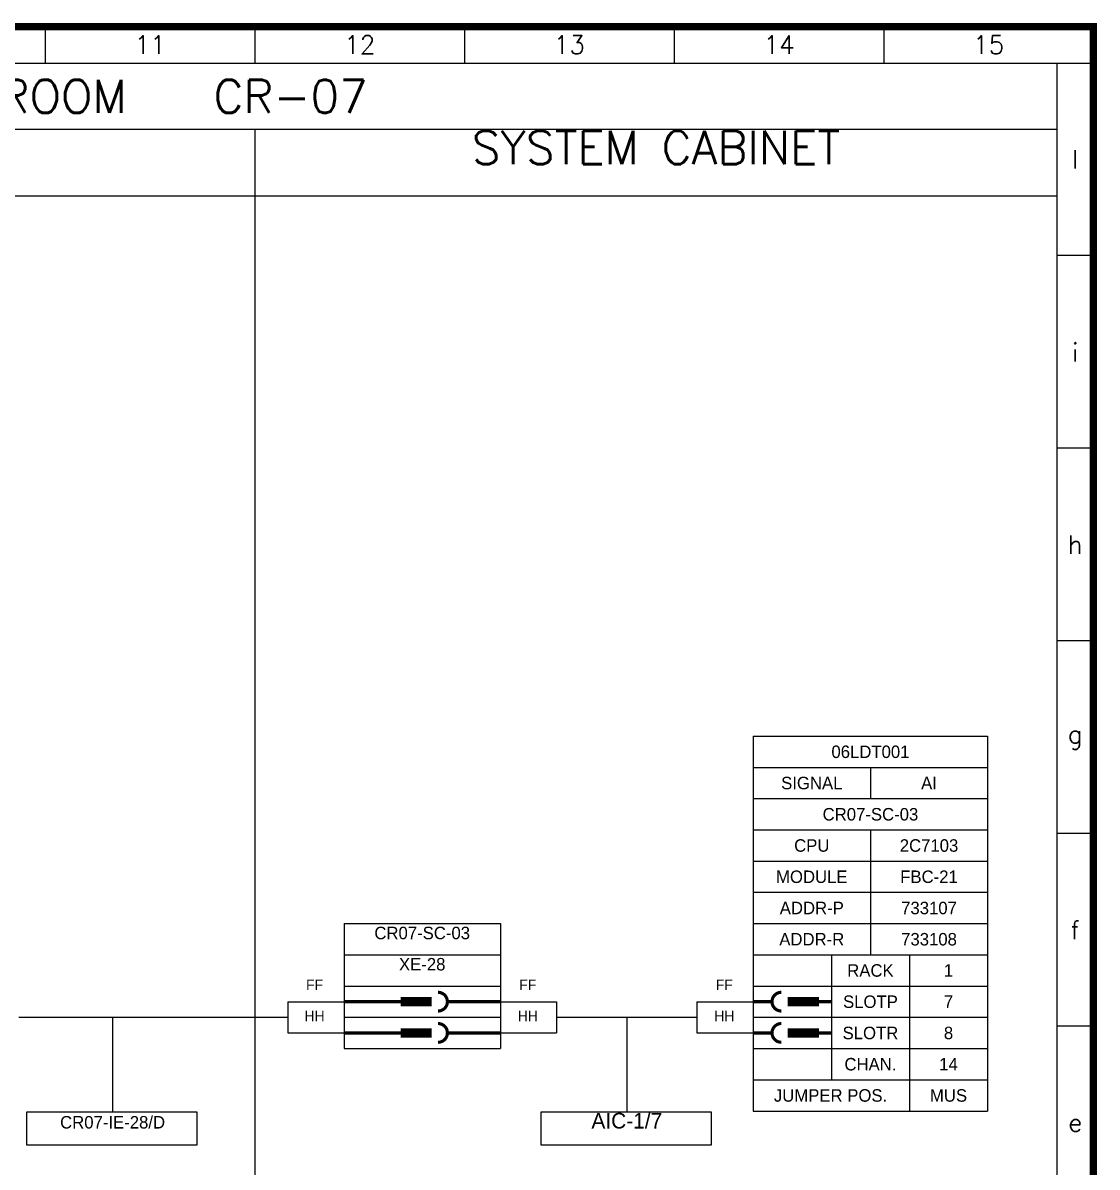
# Model space of a CAD drawing. Extents: x -4 to 378, y 0 to 264.
# Drawn here: x 248.9 to 377.8, y 126.2 to 263.6 of the extents above; entities that cross this region are included whole.
import ezdxf
from ezdxf.enums import TextEntityAlignment as Align

# ---------------------------------------------------------------- set-up
doc = ezdxf.new("R2010")
doc.units = 0
doc.header["$LTSCALE"] = 5
doc.header["$MEASUREMENT"] = 0
doc.linetypes.add('CONTINUA', pattern=[0])
doc.layers.get('0').update_dxf_attribs({"linetype": 'CONTINUA'})
doc.styles.add('DESCRIZ', font='SIMPLEX')
doc.styles.add('FOXS', font='FOXS')
doc.styles.add('SIMPLEX', font='simplex.shx')

# ---------------------------------------------------------------- blocks, each defined once
blk = doc.blocks.new('CART_OR')
at = {"const_width": 0.879}
blk.add_lwpolyline([(0, 263.13), (377.41, 263.13), (377.41, 0), (0, 0)], close=True, dxfattribs=at)
at = {"style": 'DESCRIZ'}
blk.add_attdef('PLOT_PAREMETERS', text='', height=1.76, rotation=90, dxfattribs=at).set_placement((-2.95, 50.73), align=Align.MIDDLE)
for tag, height, p in [('REV4', 1.76, (4.2, 25.57)), ('XX/XX/94', 1.76, (16.47, 25.57)), ('REV3', 1.76, (4.2, 21.43)), ('XX/XX/94', 1.76, (16.47, 21.43)), ('SCALE', 1.76, (339.86, 20.71)), ('FOGLIO', 1.76, (362.89, 20.76)), ('REV2', 1.76, (4.2, 17.28)), ('XX/XX/94', 1.76, (16.47, 17.28)), ('REV1', 1.76, (4.2, 13.14)), ('XX/XX/94', 1.76, (16.47, 13.14)), ('HEADER_LINE_3', 2.19, (228.5, 11.83)), ('REV0', 1.76, (4.2, 8.99)), ('XX/XX/94', 1.76, (16.47, 8.99)), ('HEADER_LINE_4', 2.19, (228.5, 7.59))]:
    blk.add_attdef(tag, text='', height=height, dxfattribs=at).set_placement(p, align=Align.MIDDLE)
for tag, p in [('DESCRIPTION', (27.33, 24.69)), ('DESCRIPTION', (27.33, 20.54)), ('DESCRIPTION', (27.33, 16.4)), ('DOCUMENT', (349.33, 15.81)), ('DESCRIPTION', (27.33, 12.25)), ('CUSTOMER_ORDER', (349.33, 11.08)), ('DESCRIPTION', (27.33, 8.11)), ('CUSTOMER_REF', (349.33, 6.34))]:
    blk.add_attdef(tag, p, '', height=1.76, dxfattribs=at)
at = {"style": 'FOXS', "width": 0.9}
for tag, p in [('DISEGNATO4', (129.98, 25.47)), ('CONTROLLATO4', (145.07, 25.47)), ('APPROVATO4', (160.16, 25.47)), ('DISEGNATO3', (129.98, 21.33)), ('CONTROLLATO3', (145.07, 21.33)), ('APPROVATO3', (160.16, 21.33)), ('DISEGNATO2', (129.98, 17.18)), ('CONTROLLATO2', (145.07, 17.18)), ('APPROVATO2', (160.16, 17.18)), ('DISEGNATO1', (129.98, 13.03)), ('CONTROLLATO1', (145.07, 13.03)), ('APPROVATO1', (160.16, 13.03)), ('DISEGNATO0', (129.98, 8.88)), ('CONTROLLATO0', (145.07, 8.88)), ('APPROVATO0', (160.16, 8.88))]:
    blk.add_attdef(tag, text='', height=2.19, dxfattribs=at).set_placement(p, align=Align.MIDDLE)
at = {"color": 1, "style": 'DESCRIZ'}
for tag, p in [('CONTRACTOR', (228.5, 24.4)), ('HEADER_LINE_1', (228.5, 20.7)), ('HEADER_LINE_2', (228.5, 17.01))]:
    blk.add_attdef(tag, text='', height=1.9, dxfattribs=at).set_placement(p, align=Align.MIDDLE)
at = {"style": 'DESCRIZ'}
blk.add_attdef('FILE_NAME', (-2.16, 3.38), '', height=1.76, rotation=90, dxfattribs=at)

msp = doc.modelspace()

# ---------------------------------------------------------------- linework, layer by layer
at = {"color": 7}
for p, q in [((251.6, 263.13), (251.6, 258.75)), ((276.76, 263.13), (276.76, 258.75)), ((301.92, 263.13), (301.92, 258.75)), ((327.08, 263.13), (327.08, 258.75)), ((352.25, 263.13), (352.25, 258.75)), ((0, 258.75), (377.41, 258.75)), ((373.03, 258.75), (373.03, 27.54)), ((373.03, 250.75), (0, 250.75)), ((276.76, 250.75), (276.76, 27.54)), ((373.03, 242.75), (100.64, 242.75)), ((377.41, 235.63), (373.03, 235.63)), ((377.41, 212.51), (373.03, 212.51)), ((377.41, 189.39), (373.03, 189.39)), ((377.41, 166.27), (373.03, 166.27)), ((377.41, 143.14), (373.03, 143.14))]:
    msp.add_line(p, q, dxfattribs=at)
for p, q in [((336.57, 177.96), (336.57, 132.96)), ((336.57, 177.96), (364.7, 177.96)), ((364.7, 177.96), (364.7, 132.96)), ((336.57, 174.21), (364.7, 174.21)), ((350.64, 174.21), (350.64, 170.46)), ((336.57, 170.46), (364.7, 170.46)), ((336.57, 166.71), (364.7, 166.71)), ((350.64, 166.71), (350.64, 151.71)), ((336.57, 162.96), (364.7, 162.96)), ((336.57, 159.21), (364.7, 159.21)), ((287.47, 155.46), (306.22, 155.46)), ((287.47, 155.46), (287.47, 140.46)), ((306.22, 155.46), (306.22, 140.46)), ((336.57, 155.46), (364.7, 155.46)), ((287.47, 151.71), (306.22, 151.71)), ((336.57, 151.71), (364.7, 151.71)), ((345.95, 151.71), (345.95, 136.71)), ((355.32, 151.71), (355.32, 132.96)), ((287.47, 147.96), (306.22, 147.96)), ((336.57, 147.96), (364.7, 147.96)), ((280.72, 146.08), (280.72, 142.33)), ((280.72, 146.08), (287.47, 146.08)), ((306.22, 146.08), (312.97, 146.08)), ((312.97, 146.08), (312.97, 142.33)), ((329.82, 146.08), (336.57, 146.08)), ((329.82, 146.08), (329.82, 142.33)), ((248.43, 144.21), (280.72, 144.21)), ((259.68, 144.21), (259.68, 132.87)), ((287.47, 144.21), (306.22, 144.21)), ((312.97, 144.21), (329.82, 144.21)), ((321.4, 144.21), (321.4, 132.87)), ((336.57, 144.21), (364.7, 144.21)), ((280.72, 142.33), (287.47, 142.33)), ((306.22, 142.33), (312.97, 142.33)), ((329.82, 142.33), (336.57, 142.33)), ((287.47, 140.46), (306.22, 140.46)), ((336.57, 140.46), (364.7, 140.46)), ((336.57, 136.71), (364.7, 136.71)), ((336.57, 132.96), (364.7, 132.96))]:
    msp.add_line(p, q)
at = {"const_width": 0.375}
for points in [[(298.74, 147.21, -1), (298.74, 144.96, -1)], [(339.95, 147.21, 1), (339.95, 144.96, 1)], [(298.74, 143.46, -1), (298.74, 141.21, -1)], [(339.95, 143.46, 1), (339.95, 141.21, 1)]]:
    msp.add_lwpolyline(points, format="xyb", dxfattribs=at)
for points, const_width in [([(294.24, 146.08), (287.47, 146.08)], 0.375), ([(297.99, 146.08), (294.24, 146.08)], 1.12), ([(306.22, 146.08), (299.86, 146.08)], 0.375), ([(336.57, 146.08), (338.82, 146.08)], 0.375), ([(340.7, 146.08), (344.45, 146.08)], 1.12), ([(344.45, 146.08), (345.95, 146.08)], 0.375), ([(297.99, 142.33), (294.24, 142.33)], 1.12), ([(340.7, 142.33), (344.45, 142.33)], 1.12), ([(294.24, 142.33), (287.47, 142.33)], 0.375), ([(306.22, 142.33), (299.86, 142.33)], 0.375), ([(336.57, 142.33), (338.82, 142.33)], 0.375), ([(344.45, 142.33), (345.95, 142.33)], 0.375)]:
    msp.add_lwpolyline(points, dxfattribs=dict(const_width=const_width))
for points in [[(249.4, 132.87), (269.79, 132.87), (269.79, 128.87), (249.4, 128.87)], [(311.12, 132.87), (331.51, 132.87), (331.51, 128.87), (311.12, 128.87)]]:
    msp.add_lwpolyline(points, close=True)

# ---------------------------------------------------------------- block references
at = {"color": 7}
msp.add_blockref('CART_OR', (0, 0), dxfattribs=at)

# ---------------------------------------------------------------- texts
at = {"color": 7, "style": 'SIMPLEX'}
for s, height, p in [('11', 2.189, (264.18, 260.94)), ('12', 2.189, (289.34, 260.94)), ('13', 2.189, (314.5, 260.94)), ('14', 2.189, (339.67, 260.94)), ('15', 2.189, (364.83, 260.94)), ('SATELLITE TECHNICAL ROOM', 4, (224.09, 254.75)), ('l', 2.19, (375.22, 247.19)), ('i', 2.19, (375.22, 224.07)), ('h', 2.19, (375.22, 200.95)), ('g', 2.19, (375.22, 177.83)), ('f', 2.19, (375.22, 154.7)), ('e', 2.19, (375.22, 131.58))]:
    msp.add_text(s, height=height, dxfattribs=at).set_placement(p, align=Align.MIDDLE)
at = {"color": 1, "style": 'SIMPLEX'}
msp.add_text('CR-07', height=4, dxfattribs=at).set_placement((271.78, 252.75))
at = {"color": 7, "style": 'SIMPLEX'}
msp.add_text('SYSTEM CABINET', height=4, dxfattribs=at).set_placement((324.9, 246.6), align=Align.CENTER)
at = {"color": 1}
for s, p in [('06LDT001', (350.64, 176.08)), ('AI', (357.67, 172.33)), ('CR07-SC-03', (350.64, 168.58)), ('2C7103', (357.67, 164.83)), ('FBC-21', (357.67, 161.08)), ('733107', (357.67, 157.33)), ('733108', (357.67, 153.58)), ('1', (360.01, 149.83)), ('7', (360.01, 146.08)), ('8', (360.01, 142.33)), ('14', (360.01, 138.58)), ('MUS', (360.01, 134.83))]:
    msp.add_text(s, height=1.5, dxfattribs=at).set_placement(p, align=Align.MIDDLE)
for s, p in [('SIGNAL', (343.6, 172.33)), ('CPU', (343.6, 164.83)), ('MODULE', (343.6, 161.08)), ('ADDR-P', (343.6, 157.33)), ('ADDR-R', (343.6, 153.58)), ('RACK', (350.64, 149.83)), ('SLOTP', (350.64, 146.08)), ('SLOTR', (350.64, 142.33)), ('CHAN.', (350.64, 138.58)), ('JUMPER POS.', (345.85, 134.83))]:
    msp.add_text(s, height=1.5).set_placement(p, align=Align.MIDDLE)
for s, height, p in [('CR07-SC-03', 1.5, (296.84, 153.58)), ('XE-28', 1.5, (296.84, 149.83)), ('FF', 1.25, (283.92, 147.48)), ('FF', 1.25, (309.52, 147.48)), ('FF', 1.25, (333.1, 147.48)), ('HH', 1.25, (283.92, 143.74)), ('HH', 1.25, (309.52, 143.74)), ('HH', 1.25, (333.1, 143.74)), ('CR07-IE-28/D', 1.5, (259.68, 130.86)), ('AIC-1/7', 1.875, (321.4, 130.86))]:
    msp.add_text(s, height=height, dxfattribs=at).set_placement(p, align=Align.CENTER)

doc.saveas('drawing.dxf')
